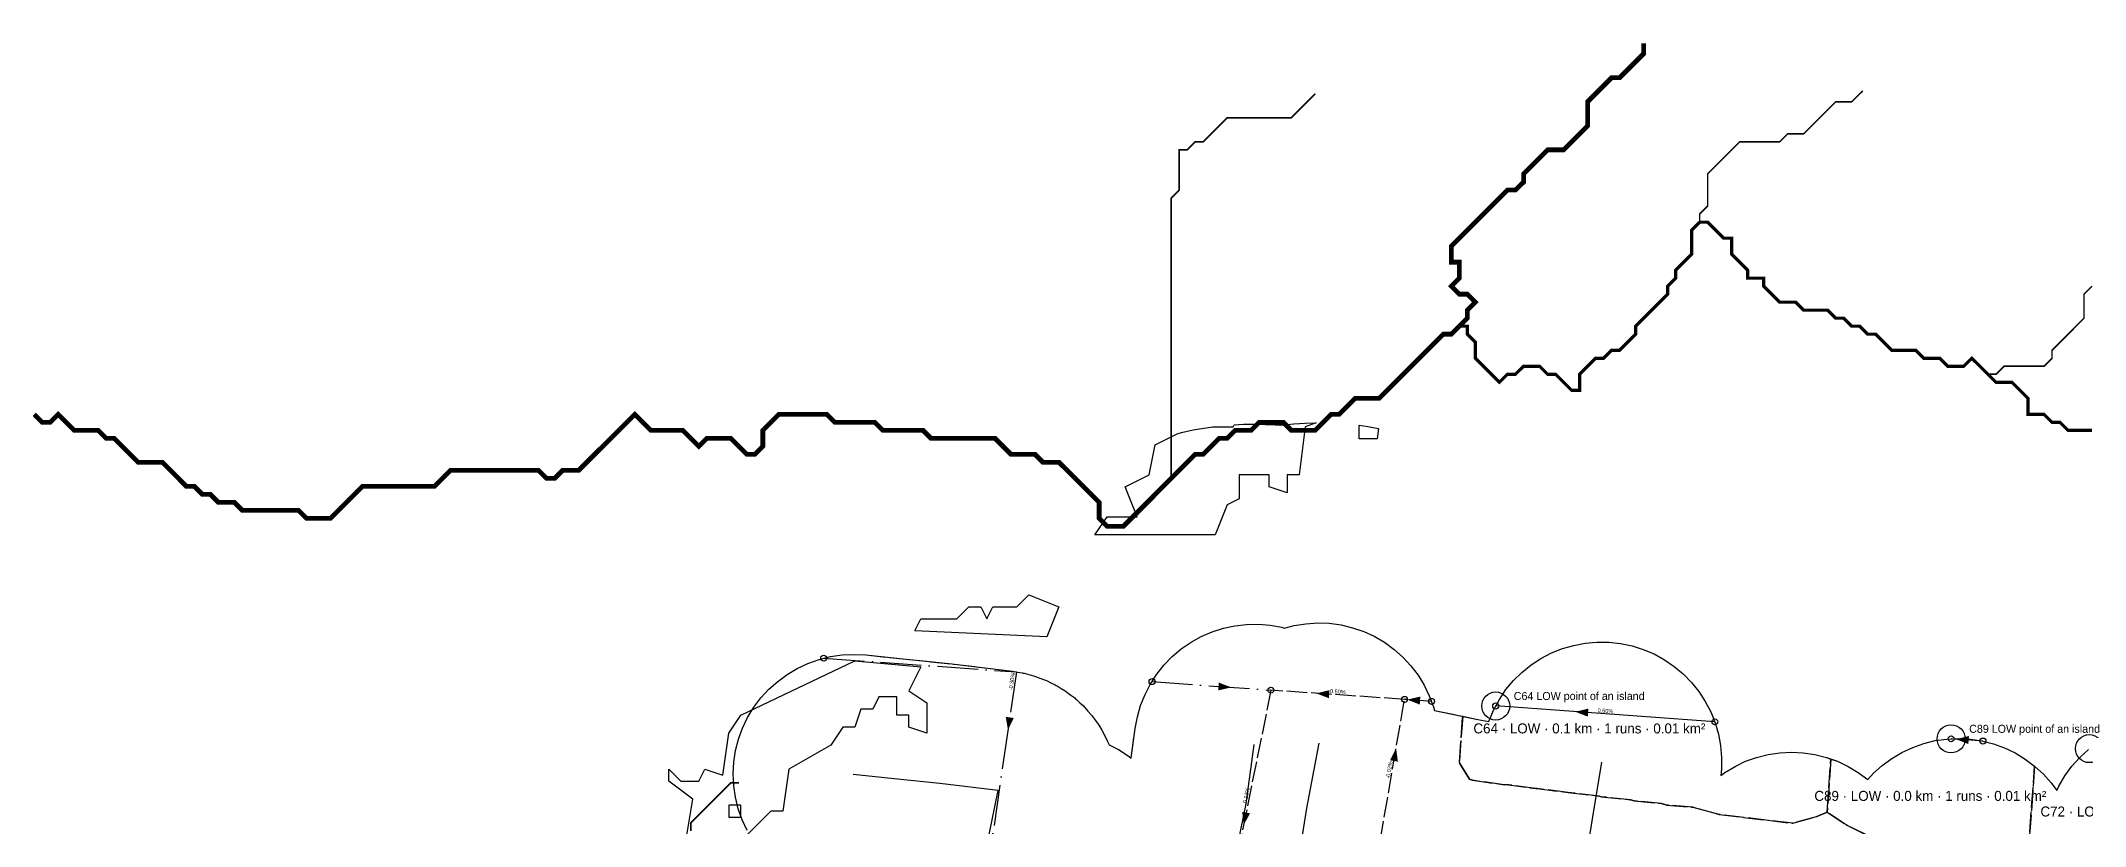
# Model space of a CAD drawing. Header units: metres. Extents: x 441395 to 476894, y 2561381 to 2578972.
# Drawn here: x 445701 to 446723, y 2567540 to 2567932 of the extents above; entities that cross this region are included whole.
import ezdxf
from ezdxf.enums import TextEntityAlignment as Align

# ---------------------------------------------------------------- set-up
doc = ezdxf.new("R2010")
doc.units = ezdxf.units.M
doc.header["$LTSCALE"] = 8
doc.linetypes.add('DASHDOT', pattern=[3.556, 2.54, -0.508, 0, -0.508])
doc.linetypes.add('DASHED', pattern=[1.524, 1.27, -0.254])
for name, color, linetype in [('A_ARROWS', 7, 'Continuous'), ('A_BUILT_2006', 252, 'Continuous'), ('A_CATCH_LABEL', 7, 'Continuous'), ('A_CATCHMENTS', 7, 'Continuous'), ('A_ENVELOPE', 3, 'Continuous'), ('A_GRADIENT', 8, 'Continuous'), ('A_JUNCTIONS', 8, 'Continuous'), ('A_OUTLET_LABEL', 7, 'Continuous'), ('A_OUTLETS', 7, 'Continuous'), ('A_RUNS', 7, 'Continuous'), ('A_STREAMS', 5, 'Continuous'), ('A_WADI', 4, 'Continuous')]:
    doc.layers.add(name, color=color, linetype=linetype)

msp = doc.modelspace()

# ---------------------------------------------------------------- linework, layer by layer
at = {"layer": 'A_ARROWS', "color": 1}
for points in [[(446296.4, 2567609), (446289.9, 2567607.5), (446290.2, 2567611.4)], [(446338.9, 2567606), (446345.5, 2567607.6), (446345.2, 2567603.6)], [(446384.4, 2567602.9), (446390.9, 2567604.4), (446390.6, 2567600.4)], [(446184.8, 2567587.7), (446183.7, 2567594.3), (446187.7, 2567593.7)], [(446378.8, 2567578.6), (446379.7, 2567571.9), (446375.8, 2567572.6)], [(446302.6, 2567540.2), (446301.9, 2567546.8), (446305.8, 2567546.1)]]:
    msp.add_solid(points, dxfattribs=at)
at = {"layer": 'A_ARROWS', "color": 2}
msp.add_solid([(446468.4, 2567596.8), (446474.9, 2567598.4), (446474.6, 2567594.4)], dxfattribs=at)
at = {"layer": 'A_ARROWS', "color": 3}
msp.add_solid([(446658.6, 2567583.1), (446665.1, 2567584.7), (446664.8, 2567580.7)], dxfattribs=at)
at = {"layer": 'A_BUILT_2006', "color": 252}
for points in [[(446303.9, 2567550.8), (446307.9, 2567580.5)], [(446334.2, 2567548.6), (446340.3, 2567581.2)], [(446477.2, 2567544.4), (446481.6, 2567571.7)], [(446127.9, 2567563.4), (446107.5, 2567565.5)], [(446150.8, 2567561), (446127.9, 2567563.4)], [(446179.9, 2567557.5), (446150.8, 2567561)], [(446173.9, 2567528.2), (446179.9, 2567557.5)], [(446297.4, 2567519.2), (446303.9, 2567550.8)], [(446328.5, 2567513.1), (446334.2, 2567548.6)], [(446473.5, 2567521.5), (446477.2, 2567544.4)]]:
    msp.add_lwpolyline(points, dxfattribs=at)
at = {"layer": 'A_CATCHMENTS', "color": 1, "linetype": 'DASHED'}
msp.add_lwpolyline([(446054.5, 2567537.5), (446052, 2567542.8), (446050, 2567548.3), (446048.6, 2567554.1), (446047.8, 2567559.9), (446047.5, 2567565.8), (446047.8, 2567571.6), (446048.7, 2567577.5), (446050.2, 2567583.2), (446052.2, 2567588.7), (446054.7, 2567594), (446057.8, 2567599.1), (446061.3, 2567603.8), (446065.3, 2567608.1), (446069.7, 2567612), (446074.4, 2567615.5), (446079.5, 2567618.5), (446084.8, 2567621), (446090.4, 2567623), (446096.1, 2567624.4), (446101.9, 2567625.2), (446107.8, 2567625.5), (446113.7, 2567625.2), (446134, 2567623.1), (446134, 2567623.1), (446134, 2567623.1), (446156.9, 2567620.7), (446157.5, 2567620.6), (446158.1, 2567620.6), (446187.1, 2567617.1), (446189.5, 2567616.6), (446191.9, 2567616.3), (446192.4, 2567616.1), (446192.9, 2567616.1), (446195.2, 2567615.4), (446197.6, 2567614.8), (446198.1, 2567614.6), (446198.6, 2567614.5), (446200.8, 2567613.6), (446203.1, 2567612.8), (446203.6, 2567612.6), (446204.1, 2567612.4), (446206.2, 2567611.3), (446208.4, 2567610.3), (446208.9, 2567610), (446209.4, 2567609.7), (446211.4, 2567608.5), (446213.4, 2567607.2), (446213.9, 2567606.9), (446214.3, 2567606.6), (446216.2, 2567605.1), (446218.2, 2567603.7), (446218.6, 2567603.3), (446219, 2567603), (446220.7, 2567601.3), (446222.5, 2567599.7), (446222.9, 2567599.3), (446223.3, 2567598.9), (446224.8, 2567597.1), (446226.4, 2567595.3), (446226.8, 2567594.9), (446227.1, 2567594.5), (446228.5, 2567592.5), (446229.9, 2567590.6), (446230.2, 2567590.1), (446230.5, 2567589.7), (446231.7, 2567587.6), (446232.9, 2567585.5), (446233.1, 2567585), (446233.4, 2567584.5), (446234.4, 2567582.3), (446235.3, 2567580.3), (446240, 2567578), (446244.9, 2567574.8), (446246.4, 2567573.7), (446248.4, 2567588.5), (446249.5, 2567594.3), (446251.1, 2567599.9), (446253.3, 2567605.4), (446256, 2567610.7), (446259.2, 2567615.6), (446262.8, 2567620.2), (446266.9, 2567624.4), (446271.4, 2567628.2), (446276.3, 2567631.6), (446281.4, 2567634.4), (446286.8, 2567636.7), (446292.5, 2567638.5), (446298.2, 2567639.8), (446304.1, 2567640.4), (446310, 2567640.5), (446315.8, 2567640), (446321.6, 2567639), (446322.9, 2567638.6), (446327.9, 2567639.9), (446333.7, 2567640.8), (446339.6, 2567641.2), (446345.4, 2567641), (446351.3, 2567640.2), (446357, 2567638.8), (446362.6, 2567636.9), (446367.9, 2567634.5), (446373, 2567631.5), (446377.8, 2567628), (446382.2, 2567624.1), (446386.2, 2567619.8), (446389.8, 2567615.1), (446392.9, 2567610.1), (446395.4, 2567604.8), (446397.5, 2567599.3), (446398, 2567597.4), (446412.1, 2567594.6), (446410.4, 2567571.7), (446410.7, 2567570.9), (446415.5, 2567563.1), (446416.9, 2567562.6), (446432.8, 2567560.4), (446433.6, 2567560.5), (446448.7, 2567558.5), (446449.2, 2567558.5), (446464.8, 2567556.5), (446464.8, 2567556.5), (446480.4, 2567554.7), (446481.3, 2567554.4), (446496, 2567552.8), (446497.7, 2567552.3), (446511.5, 2567551), (446514.1, 2567550.2), (446527.1, 2567549.1), (446540.3, 2567545.5), (446577, 2567541.1), (446588.7, 2567544.4), (446594.2, 2567546.6), (446603.7, 2567540.4), (446659.1, 2567512.7)], dxfattribs=at)
at = {"layer": 'A_CATCHMENTS', "color": 2, "linetype": 'DASHED'}
msp.add_lwpolyline([(446577, 2567541.1), (446540.3, 2567545.5), (446527.1, 2567549.1), (446514.1, 2567550.2), (446511.5, 2567551), (446497.7, 2567552.3), (446496, 2567552.8), (446481.3, 2567554.4), (446480.4, 2567554.7), (446464.8, 2567556.5), (446464.8, 2567556.5), (446449.2, 2567558.5), (446448.7, 2567558.5), (446433.6, 2567560.5), (446432.8, 2567560.4), (446416.9, 2567562.6), (446415.5, 2567563.1), (446410.7, 2567570.9), (446410.4, 2567571.7), (446412.1, 2567594.6), (446419.7, 2567593), (446425.1, 2567592), (446425.3, 2567592.4), (446427.6, 2567597.9), (446430.4, 2567603), (446433.7, 2567607.9), (446437.5, 2567612.4), (446441.7, 2567616.5), (446446.3, 2567620.2), (446451.2, 2567623.4), (446456.4, 2567626.2), (446461.9, 2567628.4), (446467.6, 2567630), (446473.3, 2567631.1), (446479.2, 2567631.6), (446485.1, 2567631.6), (446491, 2567630.9), (446496.7, 2567629.7), (446502.3, 2567628), (446507.7, 2567625.7), (446512.9, 2567622.8), (446517.8, 2567619.5), (446522.3, 2567615.7), (446526.4, 2567611.5), (446530.1, 2567606.9), (446533.3, 2567602), (446536.1, 2567596.8), (446538.3, 2567591.3), (446539.9, 2567585.7), (446541, 2567579.9), (446541.5, 2567574), (446541.5, 2567568.1), (446541.1, 2567565), (446543.1, 2567566.5), (446548.2, 2567569.5), (446553.5, 2567572.1), (446559, 2567574), (446564.7, 2567575.5), (446570.6, 2567576.3), (446576.4, 2567576.6), (446582.3, 2567576.3), (446588.1, 2567575.5), (446593.9, 2567574), (446596.1, 2567573.2), (446594.2, 2567546.6), (446588.7, 2567544.4), (446577, 2567541.1)], close=True, dxfattribs=at)
at = {"layer": 'A_CATCHMENTS', "color": 3, "linetype": 'DASHED'}
msp.add_lwpolyline([(446659.1, 2567512.7), (446603.7, 2567540.4), (446594.2, 2567546.6), (446596.1, 2567573.2), (446599.4, 2567572.1), (446604.7, 2567569.5), (446609.8, 2567566.5), (446614.5, 2567563), (446614.6, 2567563), (446617.4, 2567566.1), (446621.8, 2567570), (446626.6, 2567573.5), (446631.6, 2567576.5), (446637, 2567579), (446642.5, 2567581), (446648.2, 2567582.4), (446654.1, 2567583.2), (446659.9, 2567583.5), (446665.8, 2567583.2), (446671.6, 2567582.3), (446677.3, 2567580.8), (446682.9, 2567578.8), (446688.2, 2567576.3), (446693.2, 2567573.2), (446697.9, 2567569.7), (446693.8, 2567512.5)], dxfattribs=at)
at = {"layer": 'A_CATCHMENTS', "color": 2, "linetype": 'DASHED'}
msp.add_lwpolyline([(446729.1, 2567508.7), (446716.8, 2567508.8), (446701.5, 2567510.7), (446693.8, 2567512.5), (446697.9, 2567569.7), (446697.9, 2567569.7), (446702.3, 2567565.7), (446706.2, 2567561.4), (446709.1, 2567557.5), (446710.1, 2567559.7), (446713.1, 2567564.8), (446716.6, 2567569.6), (446720.5, 2567574), (446724.8, 2567578)], dxfattribs=at)
at = {"layer": 'A_ENVELOPE', "color": 3}
msp.add_lwpolyline([(446054.5, 2567537.5), (446052, 2567542.8), (446050, 2567548.3), (446048.6, 2567554.1), (446047.8, 2567559.9), (446047.5, 2567565.8), (446047.8, 2567571.6), (446048.7, 2567577.5), (446050.2, 2567583.2), (446052.2, 2567588.7), (446054.7, 2567594), (446057.8, 2567599.1), (446061.3, 2567603.8), (446065.3, 2567608.1), (446069.7, 2567612), (446074.4, 2567615.5), (446079.5, 2567618.5), (446084.8, 2567621), (446090.4, 2567623), (446096.1, 2567624.4), (446101.9, 2567625.2), (446107.8, 2567625.5), (446113.7, 2567625.2), (446134, 2567623.1), (446134, 2567623.1), (446134, 2567623.1), (446156.9, 2567620.7), (446157.5, 2567620.6), (446158.1, 2567620.6), (446187.1, 2567617.1), (446189.5, 2567616.6), (446191.9, 2567616.3), (446192.4, 2567616.1), (446192.9, 2567616.1), (446195.2, 2567615.4), (446197.6, 2567614.8), (446198.1, 2567614.6), (446198.6, 2567614.5), (446200.8, 2567613.6), (446203.1, 2567612.8), (446203.6, 2567612.6), (446204.1, 2567612.4), (446206.2, 2567611.3), (446208.4, 2567610.3), (446208.9, 2567610), (446209.4, 2567609.7), (446211.4, 2567608.5), (446213.4, 2567607.2), (446213.9, 2567606.9), (446214.3, 2567606.6), (446216.2, 2567605.1), (446218.2, 2567603.7), (446218.6, 2567603.3), (446219, 2567603), (446220.7, 2567601.3), (446222.5, 2567599.7), (446222.9, 2567599.3), (446223.3, 2567598.9), (446224.8, 2567597.1), (446226.4, 2567595.3), (446226.8, 2567594.9), (446227.1, 2567594.5), (446228.5, 2567592.5), (446229.9, 2567590.6), (446230.2, 2567590.1), (446230.5, 2567589.7), (446231.7, 2567587.6), (446232.9, 2567585.5), (446233.1, 2567585), (446233.4, 2567584.5), (446234.4, 2567582.3), (446235.3, 2567580.3), (446240, 2567578), (446244.9, 2567574.8), (446246.4, 2567573.7), (446248.4, 2567588.5), (446249.5, 2567594.3), (446251.1, 2567599.9), (446253.3, 2567605.4), (446256, 2567610.7), (446259.2, 2567615.6), (446262.8, 2567620.2), (446266.9, 2567624.4), (446271.4, 2567628.2), (446276.3, 2567631.6), (446281.4, 2567634.4), (446286.8, 2567636.7), (446292.5, 2567638.5), (446298.2, 2567639.8), (446304.1, 2567640.4), (446310, 2567640.5), (446315.8, 2567640), (446321.6, 2567639), (446322.9, 2567638.6), (446327.9, 2567639.9), (446333.7, 2567640.8), (446339.6, 2567641.2), (446345.4, 2567641), (446351.3, 2567640.2), (446357, 2567638.8), (446362.6, 2567636.9), (446367.9, 2567634.5), (446373, 2567631.5), (446377.8, 2567628), (446382.2, 2567624.1), (446386.2, 2567619.8), (446389.8, 2567615.1), (446392.9, 2567610.1), (446395.4, 2567604.8), (446397.5, 2567599.3), (446398, 2567597.4), (446419.7, 2567593), (446425.1, 2567592), (446425.3, 2567592.4), (446427.6, 2567597.9), (446430.4, 2567603), (446433.7, 2567607.9), (446437.5, 2567612.4), (446441.7, 2567616.5), (446446.3, 2567620.2), (446451.2, 2567623.4), (446456.4, 2567626.2), (446461.9, 2567628.4), (446467.6, 2567630), (446473.3, 2567631.1), (446479.2, 2567631.6), (446485.1, 2567631.6), (446491, 2567630.9), (446496.7, 2567629.7), (446502.3, 2567628), (446507.7, 2567625.7), (446512.9, 2567622.8), (446517.8, 2567619.5), (446522.3, 2567615.7), (446526.4, 2567611.5), (446530.1, 2567606.9), (446533.3, 2567602), (446536.1, 2567596.8), (446538.3, 2567591.3), (446539.9, 2567585.7), (446541, 2567579.9), (446541.5, 2567574), (446541.5, 2567568.1), (446541.1, 2567565), (446543.1, 2567566.5), (446548.2, 2567569.5), (446553.5, 2567572.1), (446559, 2567574), (446564.7, 2567575.5), (446570.6, 2567576.3), (446576.4, 2567576.6), (446582.3, 2567576.3), (446588.1, 2567575.5), (446593.9, 2567574), (446599.4, 2567572.1), (446604.7, 2567569.5), (446609.8, 2567566.5), (446614.5, 2567563), (446614.6, 2567563), (446617.4, 2567566.1), (446621.8, 2567570), (446626.6, 2567573.5), (446631.6, 2567576.5), (446637, 2567579), (446642.5, 2567581), (446648.2, 2567582.4), (446654.1, 2567583.2), (446659.9, 2567583.5), (446665.8, 2567583.2), (446671.6, 2567582.3), (446677.3, 2567580.8), (446682.9, 2567578.8), (446688.2, 2567576.3), (446693.2, 2567573.2), (446697.9, 2567569.7), (446702.3, 2567565.7), (446706.2, 2567561.4), (446709.1, 2567557.5), (446710.1, 2567559.7), (446713.1, 2567564.8), (446716.6, 2567569.6), (446720.5, 2567574), (446724.8, 2567578)], dxfattribs=at)
at = {"layer": 'A_JUNCTIONS'}
for centre in [(446092.7, 2567623.6), (446256.8, 2567611.9), (446316.2, 2567607.6), (446383, 2567603), (446396.5, 2567602), (446428.6, 2567599.7), (446538.1, 2567591.8), (446656.2, 2567583.3), (446672.1, 2567582.2)]:
    msp.add_circle(centre, 1.5, dxfattribs=at)
at = {"layer": 'A_OUTLETS', "color": 30}
for centre in [(446428.6, 2567599.7), (446656.2, 2567583.3), (446725.3, 2567578.4)]:
    msp.add_circle(centre, 7, dxfattribs=at)
at = {"layer": 'A_RUNS', "color": 1, "linetype": 'DASHDOT'}
for points in [[(446092.7, 2567623.6), (446189, 2567616.7), (446173.7, 2567511.2)], [(446256.7, 2567611.9), (446316.2, 2567607.6)]]:
    msp.add_lwpolyline(points, dxfattribs=at)
at = {"layer": 'A_RUNS', "color": 1, "linetype": 'DASHED'}
for points in [[(446316.2, 2567607.6), (446294.8, 2567501.8)], [(446383, 2567603), (446316.2, 2567607.6)], [(446370.8, 2567532.1), (446383, 2567603)], [(446396.5, 2567602), (446383, 2567603)]]:
    msp.add_lwpolyline(points, dxfattribs=at)
at = {"layer": 'A_RUNS', "color": 2}
msp.add_lwpolyline([(446538.1, 2567591.8), (446428.6, 2567599.7)], dxfattribs=at)
at = {"layer": 'A_RUNS', "color": 3, "linetype": 'DASHED'}
msp.add_lwpolyline([(446672.1, 2567582.2), (446656.2, 2567583.3)], dxfattribs=at)
at = {"layer": 'A_STREAMS', "color": 5}
for points, const_width in [([(446502.5, 2567930.7), (446502.5, 2567929.5), (446502.5, 2567925.5), (446498.5, 2567921.5), (446494.5, 2567917.5), (446490.5, 2567913.5), (446486.5, 2567913.5), (446482.5, 2567909.5), (446478.5, 2567905.5), (446474.5, 2567901.5), (446474.5, 2567897.5), (446474.5, 2567893.5), (446474.5, 2567889.5), (446470.5, 2567885.5), (446466.5, 2567881.5), (446462.5, 2567877.5), (446458.5, 2567877.5), (446454.5, 2567877.5), (446450.5, 2567873.5), (446446.5, 2567869.5), (446442.5, 2567865.5), (446442.5, 2567861.4), (446438.4, 2567857.4), (446434.4, 2567857.4), (446430.4, 2567853.4), (446426.4, 2567849.4), (446422.4, 2567845.4), (446418.4, 2567841.4), (446414.4, 2567837.4), (446410.4, 2567833.4), (446406.4, 2567829.4), (446406.4, 2567825.4), (446406.4, 2567821.4), (446410.4, 2567821.4), (446410.4, 2567817.4), (446410.4, 2567813.4), (446406.4, 2567809.4), (446410.4, 2567805.4), (446414.4, 2567805.4), (446418.4, 2567801.4), (446414.4, 2567797.4), (446414.4, 2567793.4), (446410.4, 2567789.4)], 2.4), ([(446338.4, 2567905.5), (446334.4, 2567901.5), (446330.4, 2567897.5), (446326.4, 2567893.5), (446322.4, 2567893.5), (446318.4, 2567893.5), (446314.4, 2567893.5), (446310.4, 2567893.5), (446306.4, 2567893.5), (446302.4, 2567893.5), (446298.4, 2567893.5), (446294.4, 2567893.5), (446290.4, 2567889.5), (446286.4, 2567885.5), (446282.4, 2567881.5), (446278.4, 2567881.5), (446274.4, 2567877.5), (446270.4, 2567877.5), (446270.4, 2567873.5), (446270.4, 2567869.5), (446270.4, 2567865.5), (446270.4, 2567861.4), (446270.4, 2567857.4), (446266.4, 2567853.4), (446266.4, 2567849.4), (446266.4, 2567845.4), (446266.4, 2567841.4), (446266.4, 2567837.4), (446266.4, 2567833.4), (446266.4, 2567829.4), (446266.4, 2567825.4), (446266.4, 2567821.4), (446266.4, 2567817.4), (446266.4, 2567813.4), (446266.4, 2567809.4), (446266.4, 2567805.4), (446266.4, 2567801.4), (446266.4, 2567797.4), (446266.4, 2567793.4), (446266.4, 2567789.4), (446266.4, 2567785.4), (446266.4, 2567781.4), (446266.4, 2567777.4), (446266.4, 2567773.4), (446266.4, 2567769.4), (446266.4, 2567765.4), (446266.4, 2567761.4), (446266.4, 2567757.4), (446266.4, 2567753.4), (446266.4, 2567749.4), (446266.4, 2567745.4), (446266.4, 2567741.4), (446266.4, 2567737.4), (446266.4, 2567733.4), (446266.4, 2567729.4), (446266.4, 2567725.4), (446266.4, 2567721.4), (446266.4, 2567717.4), (446266.4, 2567713.4)], 0.8), ([(446612, 2567906.9), (446610.5, 2567905.5), (446606.5, 2567901.5), (446602.5, 2567901.5), (446598.5, 2567901.5), (446594.5, 2567897.5), (446590.5, 2567893.5), (446586.5, 2567889.5), (446582.5, 2567885.5), (446578.5, 2567885.5), (446574.5, 2567885.5), (446570.5, 2567881.5), (446566.5, 2567881.5), (446562.5, 2567881.5), (446558.5, 2567881.5), (446554.5, 2567881.5), (446550.5, 2567881.5), (446546.5, 2567877.5), (446542.5, 2567873.5), (446538.5, 2567869.5), (446534.5, 2567865.5), (446534.5, 2567861.4), (446534.5, 2567857.4), (446534.5, 2567853.4), (446534.5, 2567849.4), (446530.5, 2567845.4), (446530.5, 2567841.4)], 0.8), ([(446530.5, 2567841.4), (446526.5, 2567837.4), (446526.5, 2567833.4), (446526.5, 2567829.4), (446526.5, 2567825.4), (446522.5, 2567821.4), (446518.5, 2567817.4), (446518.5, 2567813.4), (446514.5, 2567809.4), (446514.5, 2567805.4), (446510.5, 2567801.4), (446506.5, 2567797.4), (446502.5, 2567793.4), (446498.5, 2567789.4), (446498.5, 2567785.4), (446494.5, 2567781.4), (446490.5, 2567777.4), (446486.5, 2567777.4), (446482.5, 2567773.4), (446478.5, 2567773.4), (446474.5, 2567769.4), (446470.5, 2567765.4), (446470.5, 2567761.4), (446470.5, 2567757.4), (446466.5, 2567757.4), (446462.5, 2567761.4), (446458.5, 2567765.4), (446454.5, 2567765.4), (446450.5, 2567769.4), (446446.5, 2567769.4), (446442.5, 2567769.4), (446438.4, 2567765.4), (446434.4, 2567765.4), (446430.4, 2567761.4), (446426.4, 2567765.4), (446422.4, 2567769.4), (446418.4, 2567773.4), (446418.4, 2567777.4), (446418.4, 2567781.4), (446414.4, 2567785.4), (446414.4, 2567789.4), (446410.4, 2567789.4)], 1.6), ([(446674.6, 2567765.4), (446670.6, 2567769.4), (446666.5, 2567773.4), (446662.5, 2567769.4), (446658.5, 2567769.4), (446654.5, 2567769.4), (446650.5, 2567773.4), (446646.5, 2567773.4), (446642.5, 2567773.4), (446638.5, 2567777.4), (446634.5, 2567777.4), (446630.5, 2567777.4), (446626.5, 2567777.4), (446622.5, 2567781.4), (446618.5, 2567785.4), (446614.5, 2567785.4), (446610.5, 2567789.4), (446606.5, 2567789.4), (446602.5, 2567793.4), (446598.5, 2567793.4), (446594.5, 2567797.4), (446590.5, 2567797.4), (446586.5, 2567797.4), (446582.5, 2567797.4), (446578.5, 2567801.4), (446574.5, 2567801.4), (446570.5, 2567801.4), (446566.5, 2567805.4), (446562.5, 2567809.4), (446562.5, 2567813.4), (446558.5, 2567813.4), (446554.5, 2567813.4), (446554.5, 2567817.4), (446550.5, 2567821.4), (446546.5, 2567825.4), (446546.5, 2567829.4), (446546.5, 2567833.4), (446542.5, 2567833.4), (446538.5, 2567837.4), (446534.5, 2567841.4), (446530.5, 2567841.4)], 1.6), ([(446726.6, 2567809.4), (446722.6, 2567805.4), (446722.6, 2567801.4), (446722.6, 2567797.4), (446722.6, 2567793.4), (446718.6, 2567789.4), (446714.6, 2567785.4), (446710.6, 2567781.4), (446706.6, 2567777.4), (446706.6, 2567773.4), (446702.6, 2567769.4), (446698.6, 2567769.4), (446694.6, 2567769.4), (446690.6, 2567769.4), (446686.6, 2567769.4), (446682.6, 2567769.4), (446678.6, 2567765.4), (446674.6, 2567765.4)], 0.8), ([(446410.4, 2567789.4), (446406.4, 2567785.4), (446402.4, 2567785.4), (446398.4, 2567781.4), (446394.4, 2567777.4), (446390.4, 2567773.4), (446386.4, 2567769.4), (446382.4, 2567765.4), (446378.4, 2567761.4), (446374.4, 2567757.4), (446370.4, 2567753.4), (446366.4, 2567753.4), (446362.4, 2567753.4), (446358.4, 2567753.4), (446354.4, 2567749.4), (446350.4, 2567745.4), (446346.4, 2567745.4), (446342.4, 2567741.4), (446338.4, 2567737.4), (446334.4, 2567737.4), (446330.4, 2567737.4), (446326.4, 2567737.4), (446322.4, 2567741.4), (446318.4, 2567741.4), (446314.4, 2567741.4), (446310.4, 2567741.4), (446306.4, 2567737.4), (446302.4, 2567737.4), (446298.4, 2567737.4), (446294.4, 2567733.4), (446290.4, 2567733.4), (446286.4, 2567729.4), (446282.4, 2567725.4), (446278.4, 2567725.4), (446274.4, 2567721.4), (446270.4, 2567717.4), (446266.4, 2567713.4)], 2.4), ([(446726.6, 2567737.4), (446722.6, 2567737.4), (446718.6, 2567737.4), (446714.6, 2567737.4), (446710.6, 2567741.4), (446706.6, 2567741.4), (446702.6, 2567745.4), (446698.6, 2567745.4), (446694.6, 2567745.4), (446694.6, 2567749.4), (446694.6, 2567753.4), (446690.6, 2567757.4), (446686.6, 2567761.4), (446682.6, 2567761.4), (446678.6, 2567761.4), (446674.6, 2567765.4)], 1.6), ([(446266.4, 2567713.4), (446262.4, 2567709.4), (446258.4, 2567705.4), (446254.4, 2567701.4), (446250.4, 2567697.4), (446246.4, 2567693.4), (446242.4, 2567689.4), (446238.4, 2567689.4), (446234.4, 2567689.4), (446230.4, 2567693.4), (446230.4, 2567697.4), (446230.4, 2567701.4), (446226.4, 2567705.4), (446222.4, 2567709.4), (446218.4, 2567713.4), (446214.4, 2567717.4), (446210.3, 2567721.4), (446206.3, 2567721.4), (446202.3, 2567721.4), (446198.3, 2567725.4), (446194.3, 2567725.4), (446190.3, 2567725.4), (446186.3, 2567725.4), (446182.3, 2567729.4), (446178.3, 2567733.4), (446174.3, 2567733.4), (446170.3, 2567733.4), (446166.3, 2567733.4), (446162.3, 2567733.4), (446158.3, 2567733.4), (446154.3, 2567733.4), (446150.3, 2567733.4), (446146.3, 2567733.4), (446142.3, 2567737.4), (446138.3, 2567737.4), (446134.3, 2567737.4), (446130.3, 2567737.4), (446126.3, 2567737.4), (446122.3, 2567737.4), (446118.3, 2567741.4), (446114.3, 2567741.4), (446110.3, 2567741.4), (446106.3, 2567741.4), (446102.3, 2567741.4), (446098.3, 2567741.4), (446094.3, 2567745.4), (446090.3, 2567745.4), (446086.3, 2567745.4), (446082.3, 2567745.4), (446078.3, 2567745.4), (446074.3, 2567745.4), (446070.3, 2567745.4), (446066.3, 2567741.4), (446062.3, 2567737.4), (446062.3, 2567733.4), (446062.3, 2567729.4), (446058.3, 2567725.4), (446054.3, 2567725.4), (446050.3, 2567729.4), (446046.3, 2567733.4), (446042.3, 2567733.4), (446038.3, 2567733.4), (446034.3, 2567733.4), (446030.3, 2567729.4), (446026.3, 2567733.4), (446022.3, 2567737.4), (446018.3, 2567737.4), (446014.3, 2567737.4), (446010.3, 2567737.4), (446006.3, 2567737.4), (446002.3, 2567741.4), (445998.3, 2567745.4), (445994.3, 2567741.4), (445990.3, 2567737.4), (445986.3, 2567733.4), (445982.3, 2567729.4), (445978.2, 2567725.4), (445974.2, 2567721.4), (445970.2, 2567717.4), (445966.2, 2567717.4), (445962.2, 2567717.4), (445958.2, 2567713.4), (445954.2, 2567713.4), (445950.2, 2567717.4), (445946.2, 2567717.4), (445942.2, 2567717.4), (445938.2, 2567717.4), (445934.2, 2567717.4), (445930.2, 2567717.4), (445926.2, 2567717.4), (445922.2, 2567717.4), (445918.2, 2567717.4), (445914.2, 2567717.4), (445910.2, 2567717.4), (445906.2, 2567717.4), (445902.2, 2567713.4), (445898.2, 2567709.4), (445894.2, 2567709.4), (445890.2, 2567709.4), (445886.2, 2567709.4), (445882.2, 2567709.4), (445878.2, 2567709.4), (445874.2, 2567709.4), (445870.2, 2567709.4), (445866.2, 2567709.4), (445862.2, 2567709.4), (445858.2, 2567705.4), (445854.2, 2567701.4), (445850.2, 2567697.4), (445846.2, 2567693.4), (445842.2, 2567693.4), (445838.2, 2567693.4), (445834.2, 2567693.4), (445830.2, 2567697.4), (445826.2, 2567697.4), (445822.2, 2567697.4), (445818.2, 2567697.4), (445814.2, 2567697.4), (445810.2, 2567697.4), (445806.2, 2567697.4), (445802.2, 2567697.4), (445798.2, 2567701.4), (445794.2, 2567701.4), (445790.2, 2567701.4), (445786.2, 2567705.4), (445782.2, 2567705.4), (445778.2, 2567709.4), (445774.2, 2567709.4), (445770.2, 2567713.4), (445766.2, 2567717.4), (445762.2, 2567721.4), (445758.2, 2567721.4), (445754.2, 2567721.4), (445750.1, 2567721.4), (445746.1, 2567725.4), (445742.1, 2567729.4), (445738.1, 2567733.4), (445734.1, 2567733.4), (445730.1, 2567737.4), (445726.1, 2567737.4), (445722.1, 2567737.4), (445718.1, 2567737.4), (445714.1, 2567741.4), (445710.1, 2567745.4), (445706.1, 2567741.4), (445702.1, 2567741.4), (445698.1, 2567745.4)], 2.4), ([(446050.3, 2567561.3), (446046.3, 2567561.3), (446042.3, 2567557.3), (446038.3, 2567553.3), (446034.3, 2567549.3), (446030.3, 2567545.3), (446026.3, 2567541.3), (446026.3, 2567537.3)], 0.8)]:
    msp.add_lwpolyline(points, dxfattribs=dict(at, const_width=const_width))
at = {"layer": 'A_WADI', "color": 4}
for points in [[(446297.3, 2567739.2), (446297.9, 2567740.1), (446302.6, 2567740.4), (446308.5, 2567740.5), (446318.3, 2567740.2), (446321.1, 2567739.9), (446327.6, 2567740.6), (446333.4, 2567741), (446338.8, 2567741.1), (446333.3, 2567739.2), (446330.3, 2567715.2), (446324.3, 2567715.2), (446324.3, 2567706.2), (446315.3, 2567709.2), (446315.3, 2567715.2), (446300.3, 2567715.2), (446300.3, 2567703.2), (446294.3, 2567700.2), (446288.3, 2567685.2), (446228.3, 2567685.2), (446234.3, 2567694.2), (446249.3, 2567694.2), (446243.3, 2567709.2), (446255.3, 2567715.2), (446258.3, 2567730.2), (446269.3, 2567735.7), (446271.5, 2567736.3), (446277.3, 2567737.6), (446287, 2567739.1), (446287.9, 2567739.2), (446297.3, 2567739.2)], [(446369.3, 2567733.2), (446360.3, 2567733.2), (446360.3, 2567739.9), (446364.7, 2567739.3), (446370, 2567738.3), (446369.3, 2567733.2)], [(446210.3, 2567649.2), (446204.3, 2567634.2), (446138.3, 2567637.2), (446141.3, 2567643.2), (446159.3, 2567643.2), (446165.3, 2567649.2), (446171.3, 2567649.2), (446174.3, 2567643.2), (446177.3, 2567649.2), (446189.3, 2567649.2), (446195.3, 2567655.2), (446210.3, 2567649.2)], [(446045.3, 2567544.2), (446051.3, 2567544.2), (446051.3, 2567550.2), (446045.3, 2567550.2), (446045.3, 2567544.2)]]:
    msp.add_lwpolyline(points, close=True, dxfattribs=at)
msp.add_lwpolyline([(446024.3, 2567535.2), (446027.3, 2567553.2), (446015.3, 2567562.2), (446015.3, 2567568.2), (446021.3, 2567562.2), (446030.3, 2567562.2), (446033.3, 2567568.2), (446042.3, 2567565.2), (446045.3, 2567586.2), (446051.3, 2567595.2), (446108.3, 2567622.2), (446141.3, 2567619.2), (446135.3, 2567607.2), (446144.3, 2567601.2), (446144.3, 2567586.2), (446135.3, 2567589.2), (446135.3, 2567595.2), (446129.3, 2567595.2), (446129.3, 2567604.2), (446120.3, 2567604.2), (446117.3, 2567598.2), (446111.3, 2567598.2), (446108.3, 2567589.2), (446102.3, 2567589.2), (446096.3, 2567580.2), (446075.3, 2567568.2), (446072.3, 2567547.2), (446066.3, 2567547.2), (446051.3, 2567532.2)], dxfattribs=at)

# ---------------------------------------------------------------- texts
at = {"layer": 'A_CATCH_LABEL', "color": 2}
for s, p in [('C64 · LOW · 0.1 km · 1 runs · 0.01 km²', (446475.4, 2567588.5)), ('C72 · LOW · 0.1 km · 1 runs · 0.01 km²', (446758.8, 2567547))]:
    msp.add_text(s, height=5, dxfattribs=at).set_placement(p, align=Align.MIDDLE_CENTER)
at = {"layer": 'A_CATCH_LABEL', "color": 3}
msp.add_text('C89 · LOW · 0.0 km · 1 runs · 0.01 km²', height=5, dxfattribs=at).set_placement((446645.8, 2567554.8), align=Align.MIDDLE_CENTER)
at = {"layer": 'A_GRADIENT', "color": 1}
for s, rotation, p in [('-0.30%', 81.7537, (446188.3, 2567611.7)), ('0.50%', 356.0607, (446349.6, 2567605.3)), ('-0.02%', 80.277, (446376.9, 2567567.5)), ('0.13%', 78.5814, (446305.5, 2567554.7))]:
    msp.add_text(s, height=2, rotation=rotation, dxfattribs=at).set_placement(p, align=Align.BOTTOM_CENTER)
at = {"layer": 'A_GRADIENT', "color": 2}
msp.add_text('0.60%', height=2, rotation=355.8865, dxfattribs=at).set_placement((446483.3, 2567595.7), align=Align.BOTTOM_CENTER)
at = {"layer": 'A_OUTLET_LABEL', "color": 30}
for s, p in [('C64 LOW point of an island', (446437.6, 2567602.7)), ('C89 LOW point of an island', (446665.2, 2567586.3))]:
    msp.add_text(s, height=4, dxfattribs=at).set_placement(p)

doc.saveas('drawing.dxf')
